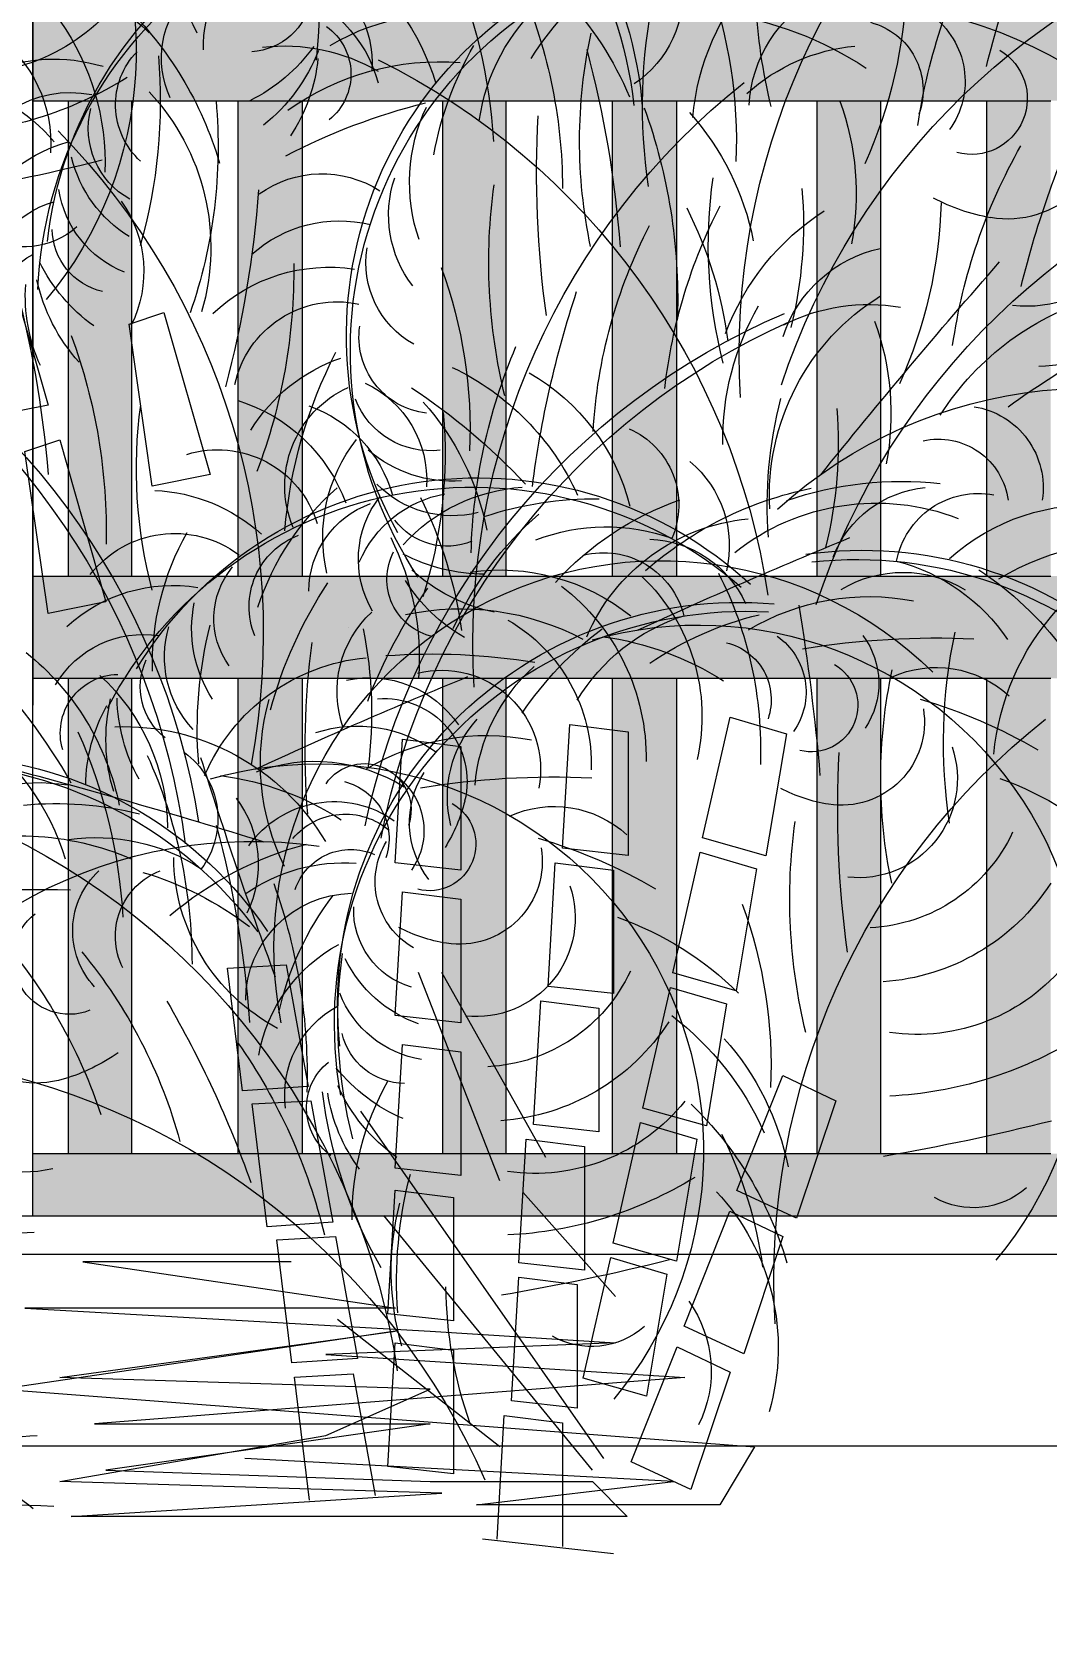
# Model space of a CAD drawing. Header units: metres. Extents: x -44 to 358, y -286 to 66.
# Drawn here: x 188.068 to 188.863, y 5.256 to 6.521 of the extents above; entities that cross this region are included whole.
import ezdxf

# ---------------------------------------------------------------- set-up
doc = ezdxf.new("R2010")
doc.units = ezdxf.units.M
doc.header["$LTSCALE"] = 0.3
doc.header["$PDMODE"] = 3
for name, color, linetype, lineweight in [('A-COLS', 7, 'Continuous', 9), ('A-DETL-THIN', 7, 'Continuous', 0), ('A-DOOR', 7, 'Continuous', 5), ('A-DOOR-FRAM', 7, 'Continuous', 9), ('A-GLAZ-CURT', 7, 'Continuous', 9), ('A-GLAZ-CWMG', 7, 'Continuous', 9), ('EL1', 150, 'Continuous', 13), ('EL2', 135, 'Continuous', 9), ('madera', 33, 'Continuous', 0)]:
    doc.layers.add(name, color=color, linetype=linetype, lineweight=lineweight)
doc.layers.add('DIMENSIONES', color=7, linetype='Continuous')
doc.layers.add('matas', color=74, linetype='Continuous', lineweight=0, transparency=0.6)
doc.layers.add('PUERTA', color=2, linetype='Continuous', plot=False)
doc.styles.add('ESC100-2mm', font='arial.ttf', dxfattribs={"height": 0.15})
doc.dimstyles.new('DIMS100', dxfattribs={"dimtxt": 0.15, "dimasz": 0.2, "dimexe": 0.1, "dimexo": 0.1, "dimgap": 0.05, "dimtad": 2, "dimzin": 4, "dimdsep": 46, "dimtxsty": 'ESC100-2mm', "dimblk": 'DOTSMALL', "dimcen": 0.1, "dimdle": 0.1, "dimclrd": 256, "dimclre": 256, "dimclrt": 1, "dimadec": 0, "dimazin": 0, "dimtfac": 1, "dimtix": 1, "dimtmove": 2, "dimatfit": 3, "dimfxl": 1, "dimtolj": 1, "dimtzin": 0, "dimlwd": -1, "dimarcsym": 0})

# ---------------------------------------------------------------- blocks, each defined once
blk = doc.blocks.new('_DotSmall')
at = {"layer": 'PUERTA', "color": 0, "linetype": 'Continuous', "const_width": 0.5}
blk.add_lwpolyline([(-0.0625, 0, 1), (0.0625, 0, 1)], format="xyb", close=True, dxfattribs=at)
blk = doc.blocks.new('*D958')
at = {"layer": 'DEFPOINTS', "color": 0, "transparency": 16777216}
for p in [(188.6487, 15.0119), (171.9118, 5.5939), (172.5727, 5.5939)]:
    blk.add_point(p, dxfattribs=at)
at = {"layer": 'DIMENSIONES', "transparency": 16777216}
blk.add_line((171.9118, 15.1119), (171.9118, 5.4939), dxfattribs=at)
at = {"layer": 'DIMENSIONES', "lineweight": -2, "transparency": 16777216}
for p, q in [((172.0118, 15.0119), (171.9118, 15.0119)), ((172.0118, 5.5939), (171.9118, 5.5939))]:
    blk.add_line(p, q, dxfattribs=at)
at = {"layer": 'DIMENSIONES', "transparency": 16777216, "xscale": 0.2, "yscale": 0.2, "zscale": 0.2}
for p, rotation in [((171.9118, 15.0119), 90), ((171.9118, 5.5939), 270)]:
    blk.add_blockref('_DotSmall', p, dxfattribs=dict(at, rotation=rotation))
at = {"layer": 'DIMENSIONES', "color": 5, "transparency": 16777216, "insert": (171.7852, 10.3029), "char_height": 0.15, "attachment_point": 5, "rotation": 90, "style": 'ESC100-2mm'}
blk.add_mtext('\\A1;9.42', dxfattribs=at)
blk = doc.blocks.new('A$C65AF79D4')
at = {"layer": 'matas'}
for p, q in [((1411.4, 1192.4), (1373.2, 1059)), ((1277.9, 1135.2), (1239.7, 1001.8)), ((1306.5, 1125.7), (1277.9, 1135.2)), ((1287.4, 992.3), (1306.5, 1125.7)), ((1373.2, 1059), (1420.9, 1049.4)), ((1363.7, 1030.4), (1325.6, 897)), ((1392.3, 1020.9), (1363.7, 1030.4)), ((1373.2, 887.5), (1392.3, 1020.9)), ((1239.7, 1001.8), (1287.4, 992.3)), ((1325.6, 897), (1373.2, 887.5)), ((811.5, 802.2), (765.2, 788.4)), ((834.2, 702.8), (811.5, 802.2)), ((765.2, 788.4), (782, 688)), ((943.5, 796), (895.6, 790)), ((895.6, 790), (895.6, 688.2)), ((949.5, 694.2), (943.5, 796)), ((1081.4, 784), (1033.4, 778)), ((1033.4, 778), (1033.4, 676.2)), ((1087.3, 682.2), (1081.4, 784)), ((782, 688), (834.2, 702.8)), ((895.6, 688.2), (949.5, 694.2)), ((836.1, 691), (789.8, 677.2)), ((858.8, 591.6), (836.1, 691)), ((955.5, 682.2), (907.6, 676.2)), ((961.5, 580.4), (955.5, 682.2)), ((1033.4, 676.2), (1087.3, 682.2)), ((789.8, 677.2), (806.6, 576.8)), ((907.6, 676.2), (907.6, 574.5)), ((1081.4, 658.3), (1033.4, 652.3)), ((1033.4, 652.3), (1033.4, 550.5)), ((1087.3, 556.5), (1081.4, 658.3)), ((806.6, 576.8), (858.8, 591.6)), ((963.2, 439.6), (1049, 592)), ((1001.3, 420.5), (1068.1, 592)), ((1177.2, 598.3), (1159, 498.2)), ((1225.4, 595.6), (1177.2, 598.3)), ((1213.1, 494.4), (1225.4, 595.6)), ((860.7, 579.7), (814.4, 566)), ((883.4, 480.3), (860.7, 579.7)), ((907.6, 574.5), (961.5, 580.4)), ((814.4, 566), (831.1, 465.6)), ((967.5, 568.5), (919.6, 562.5)), ((919.6, 562.5), (919.6, 460.7)), ((973.5, 466.7), (967.5, 568.5)), ((1033.4, 550.5), (1087.3, 556.5)), ((1081.4, 532.6), (1033.4, 526.6)), ((1087.3, 430.8), (1081.4, 532.6)), ((1033.4, 526.6), (1033.4, 424.8)), ((768.2, 507.2), (724.6, 486.4)), ((806, 412.5), (768.2, 507.2)), ((1159, 498.2), (1213.1, 494.4)), ((724.6, 486.4), (756.8, 389.8)), ((831.1, 465.6), (883.4, 480.3)), ((1156.9, 486.4), (1138.7, 386.3)), ((1205.1, 483.7), (1156.9, 486.4)), ((1192.8, 382.5), (1205.1, 483.7)), ((885.3, 468.5), (839, 454.7)), ((907.9, 369.1), (885.3, 468.5)), ((915.5, 191.8), (1115.8, 477.7)), ((919.6, 460.7), (973.5, 466.7)), ((839, 454.7), (855.7, 354.4)), ((979.5, 454.7), (931.6, 448.7)), ((985.5, 352.9), (979.5, 454.7)), ((931.6, 448.7), (931.6, 347)), ((1033.4, 424.8), (1087.3, 430.8)), ((756.8, 389.8), (806, 412.5)), ((1087.3, 412.8), (1039.4, 406.8)), ((1093.3, 311), (1087.3, 412.8)), ((906, 325.2), (982.2, 411)), ((1039.4, 406.8), (1039.4, 305.1)), ((811.7, 395.5), (768.1, 374.7)), ((849.5, 300.8), (811.7, 395.5)), ((925, 182.3), (1096.7, 391.9)), ((1138.7, 386.3), (1192.8, 382.5)), ((768.1, 374.7), (800.3, 278.1)), ((1136.5, 374.5), (1118.3, 274.3)), ((1184.8, 371.8), (1136.5, 374.5)), ((855.7, 354.4), (907.9, 369.1)), ((1172.5, 270.6), (1184.8, 371.8)), ((909.9, 357.3), (863.6, 343.5)), ((932.5, 257.9), (909.9, 357.3)), ((931.6, 347), (985.5, 352.9)), ((1344.6, 353.8), (1087.1, 315.7)), ((1173, 353.8), (1344.6, 353.8)), ((863.6, 343.5), (880.3, 243.1)), ((985.5, 341), (937.6, 335)), ((937.6, 335), (937.6, 233.2)), ((991.5, 239.2), (985.5, 341)), ((1001.3, 201.4), (1134.8, 306.2)), ((1039.4, 305.1), (1093.3, 311)), ((1392.3, 315.7), (1058.5, 296.6)), ((1087.1, 315.7), (1392.3, 315.7)), ((800.3, 278.1), (849.5, 300.8)), ((1058.5, 296.6), (906, 287.1)), ((1363.7, 258.5), (1087.1, 296.6)), ((1087.1, 296.6), (1411.4, 249)), ((855.2, 283.8), (811.6, 262.9)), ((893.1, 189.1), (855.2, 283.8)), ((906, 287.1), (1144.4, 277.6)), ((1087.3, 287.1), (1039.4, 281.1)), ((1039.4, 281.1), (1039.4, 179.3)), ((1093.3, 185.3), (1087.3, 287.1)), ((1144.4, 277.6), (848.7, 258.5)), ((1118.3, 274.3), (1172.5, 270.6)), ((811.6, 262.9), (843.8, 166.4)), ((848.7, 258.5), (1335.1, 220.4)), ((880.3, 243.1), (932.5, 257.9)), ((1058.5, 249), (1363.7, 258.5)), ((1122.1, 261.5), (1103.9, 161.4)), ((1170.3, 258.8), (1122.1, 261.5)), ((1158, 157.6), (1170.3, 258.8)), ((1411.4, 249), (791.5, 201.4)), ((1144.4, 210.9), (1058.5, 249)), ((937.6, 233.2), (991.5, 239.2)), ((997.5, 227.2), (949.5, 221.2)), ((1003.5, 125.5), (997.5, 227.2)), ((949.5, 221.2), (949.5, 119.5)), ((1335.1, 220.4), (1058.5, 220.4)), ((1058.5, 220.4), (1325.6, 182.3)), ((791.5, 201.4), (820.1, 153.7)), ((1363.7, 172.8), (1144.4, 210.9)), ((843.8, 166.4), (893.1, 189.1)), ((858.3, 172.8), (1211.1, 191.8)), ((1039.4, 179.3), (1093.3, 185.3)), ((1325.6, 182.3), (1058.5, 172.8)), ((1020.4, 153.7), (858.3, 172.8)), ((925, 172.8), (896.4, 144.2)), ((1058.5, 172.8), (925, 172.8)), ((1049, 163.2), (1363.7, 172.8)), ((1354.2, 144.2), (1049, 163.2)), ((820.1, 153.7), (1020.4, 153.7)), ((896.4, 144.2), (1354.2, 144.2)), ((907.6, 113.5), (1015.4, 125.5))]:
    blk.add_line(p, q, dxfattribs=at)
for centre, radius, start, end in [((1489.4, 1383.5), 339.3, 83.7795, 186.8644), ((1619.4, 1350.1), 318.7, 74.0729, 219.8422), ((1213.3, 1277.5), 330.6, 74.6962, 175.7744), ((1228.1, 1268.9), 339.3, 70.7302, 173.8152), ((214.1, 1100.4), 590, 356.5728, 51.6083), ((632.2, 1195.2), 348.3, 50.9749, 152.4663), ((-246.4, 1126.6), 872.8, 13.9938, 24.8094), ((325.2, 1415.1), 465.8, 346.3107, 7.8284), ((1045.2, 1156.8), 330.6, 6.387, 107.4652), ((1042.7, 1139.8), 339.3, 2.4211, 105.506), ((209.3, 889.9), 590, 18.3589, 73.3943), ((195.7, 1223.4), 465.8, 8.0967, 29.6144), ((1477.9, 1264.3), 248.6, 127.4233, 156.0302), ((796.9, 1115.9), 330.6, 330.6496, 71.7278), ((1444.7, 1250.6), 439, 156.0737, 176.6976), ((1249.6, 1263.3), 204.9, 125.9443, 162.8233), ((1149.6, 1354.4), 95.7, 358.1686, 54.3538), ((638.3, 1277.2), 204.9, 5.2091, 42.0881), ((1195.6, 1276.4), 389.2, 159.8606, 182.4975), ((940.5, 1398.4), 90.1, 172.8686, 236.4124), ((785, 1103.6), 339.3, 326.6836, 69.7686), ((744.1, 1197.2), 274.2, 32.4594, 53.1838), ((1190.1, 1340.7), 83.8, 115.5832, 184.1427), ((1055.4, 1417.6), 389.2, 181.6466, 204.2836), ((687.3, 1300.5), 108.7, 2.8748, 62.3698), ((1368.6, 1237.3), 419, 155.791, 179.9974), ((1206.5, 1296.4), 108.7, 105.6626, 165.1576), ((1203.1, 1344.5), 76.8, 334.905, 44.9579), ((727.9, 1009.4), 382.4, 74.7781, 220.5475), ((444.7, 1305.1), 439, 351.3348, 11.9587), ((1147.2, 1206.5), 274.2, 136.506, 157.2304), ((859.8, 1271.2), 159.8, 7.8292, 48.8279), ((1208.9, 1403.1), 53.4, 190.1155, 266.3201), ((1517.5, 1174.7), 297.4, 134.0084, 163.6893), ((1353.6, 1307.5), 85.9, 47.6843, 137.729), ((1439.8, 1490.2), 158.4, 218.6598, 278.1549), ((685.4, 1325.4), 67.4, 126.0406, 216.0685), ((710.5, 1318), 57.9, 104.4684, 199.6801), ((860.2, 1091.6), 292.9, 98.2486, 123.2872), ((1050.8, 1207), 173.2, 58.6222, 105.312), ((1172.2, 1331.4), 48.4, 125.8043, 230.9372), ((1531.2, 1257.7), 204.9, 145.0462, 181.9252), ((516.5, 1276.3), 419, 348.035, 12.2414), ((1479.7, 1274.8), 108.7, 124.7645, 184.2595), ((612.9, 1311.4), 46.1, 120.4591, 284.943), ((694.6, 1201.2), 153.9, 47.8771, 84.7202), ((1363.9, 814.9), 590, 116.4241, 171.4596), ((1772.7, 1125.8), 872.8, 165.009, 175.8246), ((774.6, 1212.6), 285.9, 10.5843, 29.8546), ((1178.7, 1200.7), 153.9, 83.3122, 120.1553), ((1287, 1403.9), 146.4, 201.2611, 231.5121), ((1288.4, 1357.3), 138, 185.3599, 213.8001), ((1272.2, 1439.6), 145.5, 215.937, 243.4208), ((1719.8, 1309.5), 439, 175.1757, 195.7995), ((1255, 1306.2), 62.7, 312.2881, 44.1291), ((1368.5, 1202.9), 140.9, 67.3864, 106.7143), ((1050.9, 1126), 215.6, 54.5797, 94.5306), ((433.5, 862.1), 590, 356.5728, 51.6083), ((1426.8, 1188.4), 187.6, 136.8228, 196.318), ((1476.9, 1603.3), 322.5, 238.419, 267.359), ((1484.7, 1175.3), 153.9, 102.4142, 139.2573), ((583.2, 1294.1), 82, 171.3573, 279.7458), ((-275, 945.5), 872.8, 13.9938, 24.8094), ((931.5, 1233), 223.8, 160.0727, 190.6057), ((1320.5, 1145.8), 465.8, 160.204, 181.7217), ((929.7, 1242.3), 145.8, 341.2039, 25.1605), ((933, 792.6), 531.2, 62.5918, 75.8849), ((1652.2, 1272), 419, 174.8929, 199.0993), ((1354.9, 1227.7), 88.6, 12.9234, 101.4913), ((1012, 1150.9), 223.8, 138.2867, 168.8197), ((98.1, 1251), 872.8, 352.2078, 3.0234), ((1273.8, 1286.5), 66.3, 298.882, 14.5444), ((1786, 871.3), 590, 135.526, 190.5615), ((180.7, 708.9), 590, 18.3589, 73.3943), ((567.1, 1238), 97.7, 161.8107, 276.9436), ((167.1, 1042.3), 465.8, 8.0967, 29.6144), ((1320.9, 1151.3), 129.5, 22.4802, 73.9959), ((1250.9, 1288), 106, 301.6, 346.3733), ((1770.4, 3017.9), 1812, 255.893, 260.366), ((1099.8, 1207.7), 348.7, 175.149, 194.0882), ((440.3, 1190.6), 389.2, 345.5349, 8.1718), ((544.5, 1176.8), 465.8, 346.3107, 7.8284), ((997.1, 1215.4), 95.7, 322.4312, 18.6164), ((1147.8, 1160.8), 88.6, 54.3987, 122.5846), ((570.9, 1365.5), 154.5, 279.7458, 298.2126), ((1026.8, 1236.6), 389.2, 181.6466, 204.2836), ((2070.5, 1298.8), 872.8, 184.111, 194.9265), ((1393.7, 1169), 99.3, 144.439, 206.3898), ((1277.7, 1249.9), 87.8, 291.8093, 351.1007), ((1345, 1145.9), 83.8, 5.1428, 73.7023), ((623.3, 1046.4), 204.9, 20.4057, 57.2847), ((1158.9, 1064.9), 348.7, 153.363, 172.3022), ((429.2, 1022.7), 439, 6.5314, 27.1552), ((1133.1, 1101.4), 109.2, 48.5255, 103.3813), ((506, 1013.7), 419, 3.2316, 27.438), ((1316.4, 1204.4), 53.4, 282.9654, 359.17), ((1393, 1255), 65.8, 228.5624, 299.3316), ((664.5, 1081.8), 108.7, 18.0714, 77.5664), ((1034.7, 1176.1), 76.8, 299.1676, 9.2205), ((563.6, 1255.2), 164.7, 205.8919, 267.8427), ((-3160.9, -2125.6), 4997.2, 38.7401, 41.3644), ((1414.9, 1038.2), 389.2, 159.8606, 182.4975), ((1142, 1033.8), 138.7, 46.4209, 98.7477), ((1636.7, 1169.8), 465.8, 179.3059, 200.8236), ((1250.4, 1242.1), 145.5, 305.8647, 333.3485), ((1364.2, 1139.6), 48.4, 318.3483, 63.4812), ((1239.2, 1192.6), 146.4, 317.7734, 348.0244), ((2243.2, 931.7), 872.8, 164.5766, 175.3922), ((1254, 1148.7), 138, 335.4855, 3.9256), ((444.4, 926.4), 230.5, 32.6053, 74.6687), ((586.3, 984.7), 192.9, 356.7038, 58.2816), ((108.9, 879.6), 872.8, 7.4044, 18.2199), ((1135.3, 1058.1), 85.9, 11.9469, 101.9916), ((1832.1, 623.9), 590, 115.9917, 171.0271), ((1862.2, 618.5), 607.1, 119.1416, 172.4829), ((102.3, 387.6), 824.4, 54.3706, 66.1781), ((697.7, 987.9), 153.9, 63.0736, 99.9167), ((534.5, 592.2), 590, 11.7694, 66.8049), ((593.8, 1029.7), 223.8, 359.2127, 29.7457), ((902.9, 1051.9), 223.8, 160.0727, 190.6057), ((523.9, 593), 585.5, 10.7882, 65.9581), ((1054.5, 1114.7), 62.7, 276.5507, 8.3917), ((559.2, 925), 465.8, 1.5073, 23.025), ((1791.2, 955.1), 465.8, 159.7716, 181.2893), ((1086.3, 964.5), 140.9, 31.649, 70.9769), ((790.3, 924.1), 389.2, 4.6368, 27.2737), ((1062.5, 934.8), 173.2, 119.5823, 166.2721), ((1133.3, 895.5), 215.6, 115.5398, 155.4907), ((1150, 997.1), 88.6, 115.3589, 183.5448), ((515, 690.5), 382.4, 47.675, 193.4443), ((432.3, 976.1), 348.7, 355.7302, 14.6694), ((1367.6, 630.6), 531.2, 123.552, 136.8451), ((1089.7, 992.6), 88.6, 337.186, 65.7539), ((621.1, 991.1), 67.4, 98.9374, 188.9654), ((1071.2, 1026.6), 348.7, 175.149, 194.0882), ((1231.4, 912.6), 223.8, 138.2867, 168.8197), ((1435.5, 1019.4), 389.2, 175.0572, 197.6941), ((1058.2, 1087.7), 66.3, 263.1446, 338.807), ((1194.8, 955.4), 109.2, 109.4857, 164.3414), ((1258.2, 930.4), 138.7, 107.3811, 159.7079), ((911.3, 1006.6), 389.2, 345.1024, 7.7394), ((922.2, 976.8), 68.4, 113.7259, 203.7349), ((640, 973.1), 57.9, 77.3653, 172.5769), ((1017.5, 950.4), 129.5, 346.7427, 38.2584), ((902.3, 943.2), 90.1, 129.7822, 193.326), ((1040.5, 1102.3), 106, 265.8626, 310.6359), ((1233.7, 936.3), 85.9, 72.907, 162.9518), ((1018.9, 668.5), 330.6, 31.6098, 132.6879), ((607.2, 917.8), 68.4, 10.7733, 100.7824), ((670.2, 703.3), 292.9, 71.1455, 96.184), ((642.7, 901.3), 90.1, 21.1823, 84.7261), ((685.2, 699.1), 297.4, 48.7758, 78.4566), ((1023.8, 652.1), 339.3, 27.6438, 130.7287), ((972.8, 846), 145.8, 42.1641, 86.1207), ((1040.1, 1055.7), 87.8, 256.0719, 315.3632), ((1029.1, 891.8), 95.7, 23.3914, 79.5765), ((988, 822.3), 223.8, 18.3147, 48.8476), ((1291.7, 848), 140.9, 92.6091, 131.937), ((515.4, 803.6), 173.2, 48.2361, 94.9259), ((691.2, 790.7), 187.6, 51.5901, 111.0854), ((771.2, 746.1), 248.6, 42.1907, 70.7976), ((923.5, 696), 285.9, 71.5445, 90.8148), ((1378.3, 826.7), 348.7, 153.363, 172.3022), ((1033.9, 932), 83.8, 329.4053, 37.9649), ((1081.7, 905.6), 76.8, 0.1277, 70.1807), ((781.7, 805.2), 160.8, 23.1018, 84.6795), ((913.6, 799), 159.8, 68.7894, 109.7881), ((792.8, 763.5), 270.9, 24.352, 49.3909), ((1044.8, 996.2), 53.4, 247.228, 323.4326), ((479.3, 731.1), 215.6, 59.0175, 98.9684), ((-863.1, -2904.7), 4164.3, 65.1381, 67.7623), ((880.9, 858.5), 90.1, 92.1218, 155.6656), ((1291.3, 850.1), 223.8, 153.4833, 184.0162), ((1145, 893.1), 62.7, 337.5109, 69.3518), ((1268.9, 864.7), 88.6, 38.1462, 126.7141), ((1063.6, 844.6), 223.8, 358.7803, 29.3133), ((707.4, 592.6), 339.3, 83.7795, 186.8644), ((702.2, 608.9), 330.6, 81.8203, 182.8985), ((868.5, 612.2), 318.7, 348.8402, 134.6096), ((916, 869.1), 68.4, 76.0655, 166.0746), ((1013.3, 1065.3), 145.5, 270.1273, 297.6111), ((1045.8, 915.6), 48.4, 282.6109, 27.7438), ((765.2, 685.6), 285.9, 123.6935, 142.9638), ((715, 776), 159.8, 104.7201, 145.7188), ((669.2, 822), 99.3, 59.2063, 121.1572), ((1108.9, 775.2), 322.5, 153.1864, 182.1263), ((993.1, 802.8), 158.4, 133.4271, 192.9223), ((1001.4, 750.1), 173.2, 81.922, 128.6118), ((975.3, 1031.6), 146.4, 282.036, 312.287), ((1170.4, 883.3), 66.3, 324.1047, 39.7671), ((1060, 768.2), 179.3, 127.7231, 180.8711), ((961.7, 987.4), 138, 299.748, 328.1882), ((712.9, 663.9), 425, 20.8683, 35.1075), ((852.9, 718.8), 348.7, 14.8321, 33.7713), ((1270.6, 781), 129.5, 47.7029, 99.2186), ((697.4, 709.2), 192.1, 59.0032, 101.0666), ((2543, 600.3), 1812, 170.6603, 175.1334), ((804.2, 566), 330.6, 353.9494, 95.0276), ((1033.5, 675.7), 215.6, 77.8795, 117.8304), ((1149, 874.9), 106, 326.8228, 11.596), ((837.4, 559.2), 318.7, 74.0729, 219.8422), ((390.3, 753), 204.9, 5.2091, 42.0881), ((798.1, 550), 339.3, 349.9834, 93.0684), ((723.5, 619.8), 274.2, 55.7592, 76.4836), ((800.6, 733.5), 159.8, 31.129, 72.1277), ((1063.1, 763.2), 137.2, 119.954, 181.9048), ((1046.4, 823.2), 88.9, 340.3764, 47.2716), ((901.7, 792.2), 348.7, 355.2977, 14.237), ((641.6, 180.3), 687, 80.7686, 92.576), ((196.8, 781), 439, 351.3348, 11.9587), ((754.9, 829.9), 65.8, 143.3298, 214.0989), ((805.2, 822.9), 56.2, 125.3353, 215.3633), ((948.5, 626.3), 244.1, 97.5434, 122.582), ((745.5, 645.9), 285.9, 33.8841, 53.1544), ((1455.5, 805.7), 348.7, 168.5596, 187.4988), ((1189.6, 851.9), 87.8, 317.0321, 16.3234), ((1294.7, 786.4), 83.8, 30.3655, 98.925), ((826, 816.5), 48.3, 103.7632, 198.9748), ((1057.1, 322.9), 531.2, 85.8916, 99.1847), ((474.5, 775.8), 687, 355.5359, 7.3434), ((1526, 687), 215.6, 128.664, 168.6149), ((641.9, 754.1), 88.9, 65.6091, 132.5042), ((268.5, 752.2), 419, 348.035, 12.2414), ((744.7, 812), 38.4, 119.7539, 284.2378), ((1049, 759.3), 81.4, 75.8728, 191.0057), ((876.2, 734.6), 145.8, 4.5037, 48.4603), ((1096.4, 690.9), 160.8, 23.1018, 84.6795), ((1243.9, 827.1), 53.4, 308.1881, 24.3927), ((1814.3, 482.3), 531.2, 136.6761, 149.9692), ((-548.4, -3019.1), 4164.3, 65.1381, 67.7623), ((1108.7, 746), 88.6, 77.6985, 145.8844), ((1448, 709.2), 173.2, 132.7065, 179.3963), ((1314.8, 788.9), 48.4, 343.571, 88.7039), ((772.9, 408.5), 425, 106.1009, 120.3401), ((1096.5, 749.2), 68.3, 85.4194, 193.8079), ((1006.3, 764.2), 192.1, 333.7706, 15.8339), ((1171, 821.4), 145.5, 331.0874, 358.5713), ((1179.2, 783.6), 146.4, 342.9962, 13.2472), ((1204.3, 744.4), 138, 0.7082, 29.1484), ((185.5, 338), 590, 356.5728, 51.6083), ((719.8, 797.9), 68.3, 170.652, 279.0406), ((948.7, 736.5), 95.7, 345.731, 41.9161), ((1012.1, 594.9), 192.1, 59.0032, 101.0666), ((1118.7, 685.6), 109.2, 71.8253, 126.6811), ((1310.9, 601.4), 192.9, 87.797, 149.3748), ((1749.9, 612.1), 439, 156.0737, 176.6976), ((1554.8, 624.9), 204.9, 125.9443, 162.8233), ((705.8, 751.3), 81.4, 161.1055, 276.2383), ((-149.9, 726.9), 872.8, 352.2078, 3.0234), ((1301.8, 718.3), 68.4, 126.85, 216.8591), ((1152.1, 444.9), 318.7, 74.0729, 219.8422), ((1112.7, 725.5), 38.4, 34.5212, 199.0051), ((1153.6, 627.1), 138.7, 69.7207, 122.0475), ((-2724.8, 2018.9), 4164.3, 339.9054, 342.5296), ((1466, 440), 330.6, 44.7339, 145.8121), ((2684.7, -4070.7), 4997.2, 104.7143, 107.3385), ((1474.6, 425.2), 339.3, 40.7679, 143.8529), ((1673.7, 598.8), 419, 155.791, 179.9974), ((680.3, 496.4), 270.9, 109.5847, 134.6235), ((956.3, 65.9), 687, 80.7686, 92.576), ((998.8, 715.3), 76.8, 322.4674, 32.5203), ((1119.9, 708.6), 56.2, 125.3353, 215.3633), ((1140.7, 702.1), 48.3, 103.7632, 198.9748), ((1263.2, 512), 244.1, 97.5434, 122.582), ((1380.9, 602.4), 145.8, 55.2882, 99.2448), ((710.3, 857.6), 128.8, 279.0406, 297.5073), ((1155.2, 763.7), 128.8, 193.8079, 212.2747), ((1137.8, 646.7), 85.9, 35.2467, 125.2914), ((1290.2, 681), 90.1, 142.9063, 206.4501), ((956.6, 639.7), 88.9, 65.6091, 132.5042), ((1059.4, 697.6), 38.4, 119.7539, 284.2378), ((1128.6, 666.1), 56.2, 40.1027, 130.1306), ((1366.9, 445.1), 285.9, 84.6686, 103.9389), ((703, 765.7), 137.2, 205.1866, 267.1375), ((296.6, 652.7), 465.8, 346.3107, 7.8284), ((1669.1, 176.4), 590, 116.4241, 171.4596), ((2077.8, 487.3), 872.8, 165.009, 175.8246), ((1087.6, 294.1), 425, 106.1009, 120.3401), ((1034.5, 683.5), 68.3, 170.652, 279.0406), ((1041.2, 666.7), 62.7, 299.8505, 31.6915), ((1123.9, 644.9), 48.3, 18.5305, 113.7422), ((1205.9, 317.5), 382.4, 312.6343, 98.4037), ((1084.3, 414.8), 292.9, 49.8946, 74.9332), ((1333.9, 543.2), 159.8, 81.9135, 122.9122), ((1396.1, 473.9), 230.5, 71.41, 113.4733), ((1129.9, 541.3), 140.9, 54.9488, 94.2767), ((1109, 688.1), 160.8, 297.8691, 359.4469), ((697.8, 763.1), 179.3, 212.9558, 266.1037), ((1625.7, 507.3), 465.8, 160.204, 181.7217), ((1373.3, 411.5), 274.2, 106.5437, 127.2681), ((1259.9, 621.7), 57.9, 333.5017, 68.7134), ((1285.6, 626.1), 67.4, 317.1133, 47.1412), ((1020.5, 637), 81.4, 161.1055, 276.2383), ((1121.9, 568.5), 88.6, 0.4858, 89.0537), ((944.6, 507), 244.1, 12.3107, 37.3493), ((1379.3, -164.1), 824.4, 79.9005, 91.708), ((1167, 514.1), 389.2, 159.8606, 182.4975), ((1055.3, 643.4), 66.3, 286.4444, 2.1067), ((1355.9, 603.6), 46.1, 248.2388, 52.7227), ((995, 382.1), 270.9, 109.5847, 134.6235), ((1025, 743.2), 128.8, 279.0406, 297.5073), ((1072.2, 501.2), 129.5, 10.0425, 61.5582), ((1745.9, 335.4), 439, 140.8259, 161.4497), ((657.8, 699.3), 158.4, 218.6598, 278.1549), ((1033.3, 649.8), 106, 289.1624, 333.9357), ((745.4, 552.1), 389.2, 345.5349, 8.1718), ((1668.9, 342.6), 419, 140.5431, 164.7495), ((1017.8, 651.4), 137.2, 205.1866, 267.1375), ((1383.4, 582.9), 82, 253.436, 1.8245), ((1051.3, 606.8), 87.8, 279.3717, 338.663), ((1094.6, 490.8), 83.8, 352.7051, 61.2647), ((2029.4, 128.7), 872.8, 149.7612, 160.5767), ((1010.6, 359), 248.6, 127.4233, 156.0302), ((1012.5, 648.8), 179.3, 212.9558, 266.1037), ((694.9, 812.4), 322.5, 238.419, 267.359), ((983.4, 388.5), 223.8, 138.2867, 168.8197), ((1079.2, 554), 53.4, 270.5278, 346.7324), ((1598.5, 266.9), 465.8, 144.9561, 166.4738), ((1392.7, 525.3), 97.7, 256.2382, 11.3711), ((1404.1, 652.4), 154.5, 234.9692, 253.436), ((1553.3, -63.7), 590, 101.1762, 156.2117), ((1023, 605.1), 145.5, 293.427, 320.9109), ((1112, 480.5), 48.4, 305.9107, 51.0436), ((1001.3, 559.1), 146.4, 305.3358, 335.5868), ((899, 391.3), 223.8, 359.2127, 29.7457), ((761, 541.7), 389.2, 330.287, 352.9239), ((1006.4, 513.1), 138, 323.0478, 351.488), ((1050.2, 269.5), 297.4, 134.0084, 163.6893), ((972.5, 584.9), 158.4, 218.6598, 278.1549), ((988.4, 2227), 1812, 255.893, 260.366), ((1130.3, 302.6), 348.7, 153.363, 172.3022), ((1398.2, 542), 164.7, 265.3391, 327.2899), ((737.5, 337.7), 348.7, 355.7302, 14.6694), ((611, 464.1), 65.8, 228.5624, 299.3316), ((1009.6, 698), 322.5, 238.419, 267.359), ((959.5, 283.1), 187.6, 136.8228, 196.318), ((866.8, 346.1), 223.8, 343.9649, 14.4978), ((1303.1, 2112.7), 1812, 255.893, 260.366), ((696.9, 336.8), 348.7, 340.4823, 359.4215), ((926.4, 263.7), 99.3, 144.439, 206.3898), ((925.7, 349.8), 65.8, 228.5624, 299.3316), ((1415.2, 596.2), 387, 265.1176, 294.0575), ((1575.8, -79.1), 298.3, 101.0254, 129.6323), ((1288.4, 2325.3), 2174.4, 272.1105, 276.5836)]:
    blk.add_arc(centre, radius, start, end, dxfattribs=at)

msp = doc.modelspace()

# ---------------------------------------------------------------- hatches: boundary and pattern name
at = {"layer": 'madera', "transparency": 33554551}
h = msp.add_hatch(color=256, dxfattribs=at)
h.dxf.hatch_style = 1
h.paths.add_polyline_path([(190.0357707, 6.9474649), (189.9899805, 6.9474649), (189.9899805, 6.5474649), (190.0357707, 6.5474649)])
h.paths.add_polyline_path([(189.9067015, 6.9474649), (189.8566685, 6.9474649), (189.8566685, 6.5474649), (189.9067015, 6.5474649)])
h.paths.add_polyline_path([(190.0357707, 6.4674649), (189.9899805, 6.4674649), (189.9899805, 6.0951125), (190.0357707, 6.0951125)])
h.paths.add_polyline_path([(189.9067015, 6.4674649), (189.8566685, 6.4674649), (189.8566685, 6.0951125), (189.9067015, 6.0951125)])
h.paths.add_polyline_path([(189.746612, 6.4674649), (189.6965791, 6.4674649), (189.6965791, 6.0951125), (189.746612, 6.0951125)])
h.paths.add_polyline_path([(189.746612, 6.9474649), (189.6965791, 6.9474649), (189.6965791, 6.5474649), (189.746612, 6.5474649)])
h.paths.add_polyline_path([(189.6133001, 6.9474649), (189.5632671, 6.9474649), (189.5632671, 6.5474649), (189.6133001, 6.5474649)])
h.paths.add_polyline_path([(189.6133001, 6.4674649), (189.5632671, 6.4674649), (189.5632671, 6.0951125), (189.6133001, 6.0951125)])
h.paths.add_polyline_path([(189.4532106, 6.4674649), (189.4031777, 6.4674649), (189.4031777, 6.0951125), (189.4532106, 6.0951125)])
h.paths.add_polyline_path([(189.4532106, 6.9474649), (189.4031777, 6.9474649), (189.4031777, 6.5474649), (189.4532106, 6.5474649)])
h.paths.add_polyline_path([(189.3198987, 6.9474649), (189.2698657, 6.9474649), (189.2698657, 6.5474649), (189.3198987, 6.5474649)])
h.paths.add_polyline_path([(189.3198987, 6.4674649), (189.2698657, 6.4674649), (189.2698657, 6.0951125), (189.3198987, 6.0951125)])
h.paths.add_polyline_path([(189.1598092, 6.4674649), (189.1097763, 6.4674649), (189.1097763, 6.0951125), (189.1598092, 6.0951125)])
h.paths.add_polyline_path([(189.1598092, 6.9474649), (189.1097763, 6.9474649), (189.1097763, 6.5474649), (189.1598092, 6.5474649)])
h.paths.add_polyline_path([(189.0264973, 6.9474649), (188.9764643, 6.9474649), (188.9764643, 6.5474649), (189.0264973, 6.5474649)])
h.paths.add_polyline_path([(189.0264973, 6.4674649), (188.9764643, 6.4674649), (188.9764643, 6.0951125), (189.0264973, 6.0951125)])
h.paths.add_polyline_path([(188.8664078, 6.4674649), (188.8163749, 6.4674649), (188.8163749, 6.0951125), (188.8664078, 6.0951125)])
h.paths.add_polyline_path([(188.8664078, 6.9474649), (188.8163749, 6.9474649), (188.8163749, 6.5474649), (188.8664078, 6.5474649)])
h.paths.add_polyline_path([(188.7330959, 6.9474649), (188.6830629, 6.9474649), (188.6830629, 6.5474649), (188.7330959, 6.5474649)])
h.paths.add_polyline_path([(188.7330959, 6.4674649), (188.6830629, 6.4674649), (188.6830629, 6.0951125), (188.7330959, 6.0951125)])
h.paths.add_polyline_path([(188.5730064, 6.4674649), (188.5229735, 6.4674649), (188.5229735, 6.0951125), (188.5730064, 6.0951125)])
h.paths.add_polyline_path([(188.5730064, 6.9474649), (188.5229735, 6.9474649), (188.5229735, 6.5474649), (188.5730064, 6.5474649)])
h.paths.add_polyline_path([(188.4396945, 6.4674649), (188.3896615, 6.4674649), (188.3896615, 6.0951125), (188.4396945, 6.0951125)])
h.paths.add_polyline_path([(188.4396945, 6.9474649), (188.3896615, 6.9474649), (188.3896615, 6.5474649), (188.4396945, 6.5474649)])
h.paths.add_polyline_path([(188.279605, 6.9474649), (188.2295721, 6.9474649), (188.2295721, 6.5474649), (188.279605, 6.5474649)])
h.paths.add_polyline_path([(188.279605, 6.4674649), (188.2295721, 6.4674649), (188.2295721, 6.0951125), (188.279605, 6.0951125)])
h.paths.add_polyline_path([(188.1462931, 6.4674649), (188.0962601, 6.4674649), (188.0962601, 6.0951125), (188.1462931, 6.0951125)])
h.paths.add_polyline_path([(188.1462931, 6.9474649), (188.0962601, 6.9474649), (188.0962601, 6.5474649), (188.1462931, 6.5474649)])
h.paths.add_polyline_path([(188.068746, 7.0274649), (188.068746, 6.9474649), (188.1462931, 6.9474649), (188.2295721, 6.9474649), (188.279605, 6.9474649), (188.3346333, 6.9474649), (188.3896615, 6.9474649), (188.4396945, 6.9474649), (188.5229735, 6.9474649), (188.5730064, 6.9474649), (188.6280347, 6.9474649), (188.6830629, 6.9474649), (188.7330959, 6.9474649), (188.8163749, 6.9474649), (188.8664078, 6.9474649), (188.9214361, 6.9474649), (188.9764643, 6.9474649), (189.0264973, 6.9474649), (189.1097763, 6.9474649), (189.1598092, 6.9474649), (189.2148375, 6.9474649), (189.2698657, 6.9474649), (189.3198987, 6.9474649), (189.4031777, 6.9474649), (189.4532106, 6.9474649), (189.5082389, 6.9474649), (189.5632671, 6.9474649), (189.6133001, 6.9474649), (189.6965791, 6.9474649), (189.746612, 6.9474649), (189.8016403, 6.9474649), (189.8566685, 6.9474649), (189.9067015, 6.9474649), (189.9899805, 6.9474649), (190.0632848, 6.9474649), (190.0632848, 7.0274649)])
h.paths.add_polyline_path([(188.068746, 6.5474649), (188.068746, 6.4674649), (188.1462931, 6.4674649), (188.2295721, 6.4674649), (188.279605, 6.4674649), (188.3346333, 6.4674649), (188.3896615, 6.4674649), (188.4396945, 6.4674649), (188.5229735, 6.4674649), (188.5730064, 6.4674649), (188.6280347, 6.4674649), (188.6830629, 6.4674649), (188.7330959, 6.4674649), (188.8163749, 6.4674649), (188.8664078, 6.4674649), (188.9214361, 6.4674649), (188.9764643, 6.4674649), (189.0264973, 6.4674649), (189.1097763, 6.4674649), (189.1598092, 6.4674649), (189.2148375, 6.4674649), (189.2698657, 6.4674649), (189.3198987, 6.4674649), (189.4031777, 6.4674649), (189.4532106, 6.4674649), (189.5082389, 6.4674649), (189.5632671, 6.4674649), (189.6133001, 6.4674649), (189.6965791, 6.4674649), (189.746612, 6.4674649), (189.8016403, 6.4674649), (189.8566685, 6.4674649), (189.9067015, 6.4674649), (189.9899805, 6.4674649), (190.0632848, 6.4674649), (190.0632848, 6.5474649), (189.9899805, 6.5474649), (189.9067015, 6.5474649), (189.8566685, 6.5474649), (189.8016403, 6.5474649), (189.746612, 6.5474649), (189.6965791, 6.5474649), (189.6133001, 6.5474649), (189.5632671, 6.5474649), (189.5082389, 6.5474649), (189.4532106, 6.5474649), (189.4031777, 6.5474649), (189.3198987, 6.5474649), (189.2698657, 6.5474649), (189.2148375, 6.5474649), (189.1598092, 6.5474649), (189.1097763, 6.5474649), (189.0264973, 6.5474649), (188.9764643, 6.5474649), (188.9214361, 6.5474649), (188.8664078, 6.5474649), (188.8163749, 6.5474649), (188.7330959, 6.5474649), (188.6830629, 6.5474649), (188.6280347, 6.5474649), (188.5730064, 6.5474649), (188.5229735, 6.5474649), (188.4396945, 6.5474649), (188.3896615, 6.5474649), (188.3346333, 6.5474649), (188.279605, 6.5474649), (188.2295721, 6.5474649), (188.1462931, 6.5474649)])
h = msp.add_hatch(color=256, dxfattribs=at)
h.dxf.hatch_style = 1
h.paths.add_polyline_path([(193.468746, 6.0951125), (193.4422883, 6.0951125), (193.3922553, 6.0951125), (193.3089763, 6.0951125), (193.2589434, 6.0951125), (193.2039151, 6.0951125), (193.1488869, 6.0951125), (193.0988539, 6.0951125), (193.0155749, 6.0951125), (192.965542, 6.0951125), (192.9105137, 6.0951125), (192.8554855, 6.0951125), (192.8054525, 6.0951125), (192.7221735, 6.0951125), (192.6721406, 6.0951125), (192.6171123, 6.0951125), (192.5620841, 6.0951125), (192.5120511, 6.0951125), (192.4287721, 6.0951125), (192.3787392, 6.0951125), (192.3237109, 6.0951125), (192.2686827, 6.0951125), (192.2186497, 6.0951125), (192.1353707, 6.0951125), (192.0853378, 6.0951125), (192.0578236, 6.0951125), (191.9845193, 6.0951125), (191.9012403, 6.0951125), (191.8512074, 6.0951125), (191.7961791, 6.0951125), (191.7411509, 6.0951125), (191.6911179, 6.0951125), (191.6078389, 6.0951125), (191.557806, 6.0951125), (191.5027777, 6.0951125), (191.4477495, 6.0951125), (191.3977165, 6.0951125), (191.3144375, 6.0951125), (191.2644046, 6.0951125), (191.2093763, 6.0951125), (191.1543481, 6.0951125), (191.1043151, 6.0951125), (191.0210361, 6.0951125), (190.9710032, 6.0951125), (190.9159749, 6.0951125), (190.8609467, 6.0951125), (190.8109137, 6.0951125), (190.7276347, 6.0951125), (190.6776017, 6.0951125), (190.6225735, 6.0951125), (190.5675452, 6.0951125), (190.5175123, 6.0951125), (190.4342333, 6.0951125), (190.3842003, 6.0951125), (190.3291721, 6.0951125), (190.2741438, 6.0951125), (190.2241109, 6.0951125), (190.1408319, 6.0951125), (190.0907989, 6.0951125), (190.0632848, 6.0951125), (189.9899805, 6.0951125), (189.9067015, 6.0951125), (189.8566685, 6.0951125), (189.8016403, 6.0951125), (189.746612, 6.0951125), (189.6965791, 6.0951125), (189.6133001, 6.0951125), (189.5632671, 6.0951125), (189.5082389, 6.0951125), (189.4532106, 6.0951125), (189.4031777, 6.0951125), (189.3198987, 6.0951125), (189.2698657, 6.0951125), (189.2148375, 6.0951125), (189.1598092, 6.0951125), (189.1097763, 6.0951125), (189.0264973, 6.0951125), (188.9764643, 6.0951125), (188.9214361, 6.0951125), (188.8664078, 6.0951125), (188.8163749, 6.0951125), (188.7330959, 6.0951125), (188.6830629, 6.0951125), (188.6280347, 6.0951125), (188.5730064, 6.0951125), (188.5229735, 6.0951125), (188.4396945, 6.0951125), (188.3896615, 6.0951125), (188.3346333, 6.0951125), (188.279605, 6.0951125), (188.2295721, 6.0951125), (188.1462931, 6.0951125), (188.0962601, 6.0951125), (188.068746, 6.0951125), (188.068746, 6.0151125), (193.468746, 6.0151125)])
h = msp.add_hatch(color=256, dxfattribs=at)
h.dxf.hatch_style = 1
h.paths.add_polyline_path([(188.0962601, 5.64276), (188.1462931, 5.64276), (188.1462931, 6.0151125), (188.0962601, 6.0151125)])
h.paths.add_polyline_path([(188.279605, 6.0151125), (188.2295721, 6.0151125), (188.2295721, 5.64276), (188.279605, 5.64276)])
h.paths.add_polyline_path([(188.3896615, 5.64276), (188.4396945, 5.64276), (188.4396945, 6.0151125), (188.3896615, 6.0151125)])
h.paths.add_polyline_path([(188.5229735, 5.64276), (188.5730064, 5.64276), (188.5730064, 6.0151125), (188.5229735, 6.0151125)])
h.paths.add_polyline_path([(188.7330959, 6.0151125), (188.6830629, 6.0151125), (188.6830629, 5.64276), (188.7330959, 5.64276)])
h.paths.add_polyline_path([(188.8163749, 5.64276), (188.8664078, 5.64276), (188.8664078, 6.0151125), (188.8163749, 6.0151125)])
h.paths.add_polyline_path([(188.9764643, 5.64276), (189.0264973, 5.64276), (189.0264973, 6.0151125), (188.9764643, 6.0151125)])
h.paths.add_polyline_path([(189.1097763, 5.64276), (189.1598092, 5.64276), (189.1598092, 6.0151125), (189.1097763, 6.0151125)])
h.paths.add_polyline_path([(189.2698657, 5.64276), (189.3198987, 5.64276), (189.3198987, 6.0151125), (189.2698657, 6.0151125)])
h.paths.add_polyline_path([(189.4031777, 5.64276), (189.4532106, 5.64276), (189.4532106, 6.0151125), (189.4031777, 6.0151125)])
h.paths.add_polyline_path([(189.5632671, 5.64276), (189.6133001, 5.64276), (189.6133001, 6.0151125), (189.5632671, 6.0151125)])
h.paths.add_polyline_path([(189.746612, 6.0151125), (189.6965791, 6.0151125), (189.6965791, 5.64276), (189.746612, 5.64276)])
h.paths.add_polyline_path([(189.8566685, 5.64276), (189.9067015, 5.64276), (189.9067015, 6.0151125), (189.8566685, 6.0151125)])
h.paths.add_polyline_path([(190.0357707, 6.0151125), (189.9899805, 6.0151125), (189.9899805, 5.64276), (190.0357707, 5.64276)])
h.paths.add_polyline_path([(190.1408319, 6.0151125), (190.0907989, 6.0151125), (190.0907989, 5.64276), (190.1408319, 5.64276)])
h.paths.add_polyline_path([(190.2741438, 6.0151125), (190.2241109, 6.0151125), (190.2241109, 5.64276), (190.2741438, 5.64276)])
h.paths.add_polyline_path([(190.3842003, 5.64276), (190.4342333, 5.64276), (190.4342333, 6.0151125), (190.3842003, 6.0151125)])
h.paths.add_polyline_path([(190.5675452, 6.0151125), (190.5175123, 6.0151125), (190.5175123, 5.64276), (190.5675452, 5.64276)])
h.paths.add_polyline_path([(190.7276347, 6.0151125), (190.6776017, 6.0151125), (190.6776017, 5.64276), (190.7276347, 5.64276)])
h.paths.add_polyline_path([(190.8609467, 6.0151125), (190.8109137, 6.0151125), (190.8109137, 5.64276), (190.8609467, 5.64276)])
h.paths.add_polyline_path([(191.0210361, 6.0151125), (190.9710032, 6.0151125), (190.9710032, 5.64276), (191.0210361, 5.64276)])
h.paths.add_polyline_path([(191.1543481, 6.0151125), (191.1043151, 6.0151125), (191.1043151, 5.64276), (191.1543481, 5.64276)])
h.paths.add_polyline_path([(191.3144375, 6.0151125), (191.2644046, 6.0151125), (191.2644046, 5.64276), (191.3144375, 5.64276)])
h.paths.add_polyline_path([(191.3977165, 5.64276), (191.4477495, 5.64276), (191.4477495, 6.0151125), (191.3977165, 6.0151125)])
h.paths.add_polyline_path([(191.557806, 5.64276), (191.6078389, 5.64276), (191.6078389, 6.0151125), (191.557806, 6.0151125)])
h.paths.add_polyline_path([(191.6911179, 5.64276), (191.7411509, 5.64276), (191.7411509, 6.0151125), (191.6911179, 6.0151125)])
h.paths.add_polyline_path([(191.8512074, 5.64276), (191.9012403, 5.64276), (191.9012403, 6.0151125), (191.8512074, 6.0151125)])
h.paths.add_polyline_path([(191.9845193, 5.64276), (192.0303095, 5.64276), (192.0303095, 6.0151125), (191.9845193, 6.0151125)])
h.paths.add_polyline_path([(192.1353707, 6.0151125), (192.0853378, 6.0151125), (192.0853378, 5.64276), (192.1353707, 5.64276)])
h.paths.add_polyline_path([(192.2686827, 6.0151125), (192.2186497, 6.0151125), (192.2186497, 5.64276), (192.2686827, 5.64276)])
h.paths.add_polyline_path([(192.4287721, 6.0151125), (192.3787392, 6.0151125), (192.3787392, 5.64276), (192.4287721, 5.64276)])
h.paths.add_polyline_path([(192.5620841, 6.0151125), (192.5120511, 6.0151125), (192.5120511, 5.64276), (192.5620841, 5.64276)])
h.paths.add_polyline_path([(192.7221735, 6.0151125), (192.6721406, 6.0151125), (192.6721406, 5.64276), (192.7221735, 5.64276)])
h.paths.add_polyline_path([(192.8554855, 6.0151125), (192.8054525, 6.0151125), (192.8054525, 5.64276), (192.8554855, 5.64276)])
h.paths.add_polyline_path([(192.965542, 5.64276), (193.0155749, 5.64276), (193.0155749, 6.0151125), (192.965542, 6.0151125)])
h.paths.add_polyline_path([(193.1488869, 6.0151125), (193.0988539, 6.0151125), (193.0988539, 5.64276), (193.1488869, 5.64276)])
h.paths.add_polyline_path([(193.3089763, 6.0151125), (193.2589434, 6.0151125), (193.2589434, 5.64276), (193.3089763, 5.64276)])
h.paths.add_polyline_path([(193.4422883, 6.0151125), (193.3922553, 6.0151125), (193.3922553, 5.64276), (193.4422883, 5.64276)])
h = msp.add_hatch(color=256, dxfattribs=at)
h.dxf.hatch_style = 1
h.paths.add_polyline_path([(193.468746, 5.64276), (193.4422883, 5.64276), (193.3922553, 5.64276), (193.3089763, 5.64276), (193.2589434, 5.64276), (193.2039151, 5.64276), (193.1488869, 5.64276), (193.0988539, 5.64276), (193.0155749, 5.64276), (192.965542, 5.64276), (192.9105137, 5.64276), (192.8554855, 5.64276), (192.8054525, 5.64276), (192.7221735, 5.64276), (192.6721406, 5.64276), (192.6171123, 5.64276), (192.5620841, 5.64276), (192.5120511, 5.64276), (192.4287721, 5.64276), (192.3787392, 5.64276), (192.3237109, 5.64276), (192.2686827, 5.64276), (192.2186497, 5.64276), (192.1353707, 5.64276), (192.0853378, 5.64276), (192.0578236, 5.64276), (191.9845193, 5.64276), (191.9012403, 5.64276), (191.8512074, 5.64276), (191.7961791, 5.64276), (191.7411509, 5.64276), (191.6911179, 5.64276), (191.6078389, 5.64276), (191.557806, 5.64276), (191.5027777, 5.64276), (191.4477495, 5.64276), (191.3977165, 5.64276), (191.3144375, 5.64276), (191.2644046, 5.64276), (191.2093763, 5.64276), (191.1543481, 5.64276), (191.1043151, 5.64276), (191.0210361, 5.64276), (190.9710032, 5.64276), (190.9159749, 5.64276), (190.8609467, 5.64276), (190.8109137, 5.64276), (190.7276347, 5.64276), (190.6776017, 5.64276), (190.6225735, 5.64276), (190.5675452, 5.64276), (190.5175123, 5.64276), (190.4342333, 5.64276), (190.3842003, 5.64276), (190.3291721, 5.64276), (190.2741438, 5.64276), (190.2241109, 5.64276), (190.1408319, 5.64276), (190.0907989, 5.64276), (190.0632848, 5.64276), (189.9899805, 5.64276), (189.9067015, 5.64276), (189.8566685, 5.64276), (189.8016403, 5.64276), (189.746612, 5.64276), (189.6965791, 5.64276), (189.6133001, 5.64276), (189.5632671, 5.64276), (189.5082389, 5.64276), (189.4532106, 5.64276), (189.4031777, 5.64276), (189.3198987, 5.64276), (189.2698657, 5.64276), (189.2148375, 5.64276), (189.1598092, 5.64276), (189.1097763, 5.64276), (189.0264973, 5.64276), (188.9764643, 5.64276), (188.9214361, 5.64276), (188.8664078, 5.64276), (188.8163749, 5.64276), (188.7330959, 5.64276), (188.6830629, 5.64276), (188.6280347, 5.64276), (188.5730064, 5.64276), (188.5229735, 5.64276), (188.4396945, 5.64276), (188.3896615, 5.64276), (188.3346333, 5.64276), (188.279605, 5.64276), (188.2295721, 5.64276), (188.1462931, 5.64276), (188.0962601, 5.64276), (188.068746, 5.64276), (188.068746, 5.5939341), (193.468746, 5.5939341)])

# ---------------------------------------------------------------- linework, layer by layer
at = {"layer": 'A-COLS'}
msp.add_line((188.068746, 5.5939341), (188.068746, 8.7939341), dxfattribs=at)
at = {"layer": 'A-DETL-THIN'}
msp.add_line((177.4687462, 5.4139341), (214.968746, 5.4139341), dxfattribs=at)
at = {"layer": 'A-DOOR'}
for p, q in [((188.3162222, 6.0551125), (188.3162028, 6.0551125)), ((188.3162222, 5.60276), (188.3162028, 5.60276))]:
    msp.add_line(p, q, dxfattribs=at)
at = {"layer": 'A-DOOR-FRAM'}
for p, q in [((188.3162028, 6.0551125), (188.3162028, 6.0551164)), ((188.3162028, 5.60276), (188.3162028, 5.602764))]:
    msp.add_line(p, q, dxfattribs=at)
at = {"layer": 'A-GLAZ-CURT'}
for p, q in [((188.0962601, 6.4674649), (188.1462931, 6.4674649)), ((188.0962601, 6.4674649), (188.0962601, 6.0951125)), ((188.1462931, 6.0951125), (188.1462931, 6.4674649)), ((188.2295721, 6.4674649), (188.279605, 6.4674649)), ((188.2295721, 6.0951125), (188.2295721, 6.4674649)), ((188.279605, 6.4674649), (188.279605, 6.0951125)), ((188.3896615, 6.4674649), (188.4396945, 6.4674649)), ((188.3896615, 6.4674649), (188.3896615, 6.0951125)), ((188.4396945, 6.0951125), (188.4396945, 6.4674649)), ((188.5229735, 6.4674649), (188.5730064, 6.4674649)), ((188.5229735, 6.0951125), (188.5229735, 6.4674649)), ((188.5730064, 6.4674649), (188.5730064, 6.0951125)), ((188.6830629, 6.4674649), (188.7330959, 6.4674649)), ((188.6830629, 6.4674649), (188.6830629, 6.0951125)), ((188.7330959, 6.0951125), (188.7330959, 6.4674649)), ((188.8163749, 6.4674649), (188.8664078, 6.4674649)), ((188.8163749, 6.0951125), (188.8163749, 6.4674649)), ((188.0962601, 6.0951125), (188.1462931, 6.0951125)), ((188.2295721, 6.0951125), (188.279605, 6.0951125)), ((188.3896615, 6.0951125), (188.4396945, 6.0951125)), ((188.5229735, 6.0951125), (188.5730064, 6.0951125)), ((188.6830629, 6.0951125), (188.7330959, 6.0951125)), ((188.8163749, 6.0951125), (188.8664078, 6.0951125)), ((188.0962601, 6.0151125), (188.1462931, 6.0151125)), ((188.0962601, 6.0151125), (188.0962601, 5.64276)), ((188.1462931, 5.64276), (188.1462931, 6.0151125)), ((188.2295721, 6.0151125), (188.279605, 6.0151125)), ((188.2295721, 5.64276), (188.2295721, 6.0151125)), ((188.279605, 6.0151125), (188.279605, 5.64276)), ((188.3896615, 6.0151125), (188.4396945, 6.0151125)), ((188.3896615, 6.0151125), (188.3896615, 5.64276)), ((188.4396945, 5.64276), (188.4396945, 6.0151125)), ((188.5229735, 6.0151125), (188.5730064, 6.0151125)), ((188.5229735, 5.64276), (188.5229735, 6.0151125)), ((188.5730064, 6.0151125), (188.5730064, 5.64276)), ((188.6830629, 6.0151125), (188.7330959, 6.0151125)), ((188.6830629, 6.0151125), (188.6830629, 5.64276)), ((188.7330959, 5.64276), (188.7330959, 6.0151125)), ((188.8163749, 6.0151125), (188.8664078, 6.0151125)), ((188.8163749, 5.64276), (188.8163749, 6.0151125)), ((188.0962601, 5.64276), (188.1462931, 5.64276)), ((188.2295721, 5.64276), (188.279605, 5.64276)), ((188.3896615, 5.64276), (188.4396945, 5.64276)), ((188.5229735, 5.64276), (188.5730064, 5.64276)), ((188.6830629, 5.64276), (188.7330959, 5.64276)), ((188.8163749, 5.64276), (188.8664078, 5.64276))]:
    msp.add_line(p, q, dxfattribs=at)
at = {"layer": 'A-GLAZ-CWMG'}
for p, q in [((188.068746, 6.4674649), (188.0962601, 6.4674649)), ((188.1462931, 6.4674649), (188.2295721, 6.4674649)), ((188.279605, 6.4674649), (188.3346333, 6.4674649)), ((188.3346333, 6.4674649), (188.3896615, 6.4674649)), ((188.4396945, 6.4674649), (188.5229735, 6.4674649)), ((188.5730064, 6.4674649), (188.6280347, 6.4674649)), ((188.6280347, 6.4674649), (188.6830629, 6.4674649)), ((188.7330959, 6.4674649), (188.8163749, 6.4674649)), ((188.068746, 6.0951125), (188.0962601, 6.0951125)), ((188.1462931, 6.0951125), (188.2295721, 6.0951125)), ((188.279605, 6.0951125), (188.3346333, 6.0951125)), ((188.3346333, 6.0951125), (188.3896615, 6.0951125)), ((188.4396945, 6.0951125), (188.5229735, 6.0951125)), ((188.5730064, 6.0951125), (188.6280347, 6.0951125)), ((188.6280347, 6.0951125), (188.6830629, 6.0951125)), ((188.7330959, 6.0951125), (188.8163749, 6.0951125)), ((188.068746, 6.0151125), (188.0962601, 6.0151125)), ((188.1462931, 6.0151125), (188.2295721, 6.0151125)), ((188.279605, 6.0151125), (188.3346333, 6.0151125)), ((188.3346333, 6.0151125), (188.3896615, 6.0151125)), ((188.4396945, 6.0151125), (188.5229735, 6.0151125)), ((188.5730064, 6.0151125), (188.6280347, 6.0151125)), ((188.6280347, 6.0151125), (188.6830629, 6.0151125)), ((188.7330959, 6.0151125), (188.8163749, 6.0151125)), ((188.068746, 5.64276), (188.0962601, 5.64276)), ((188.1462931, 5.64276), (188.2295721, 5.64276)), ((188.279605, 5.64276), (188.3346333, 5.64276)), ((188.3346333, 5.64276), (188.3896615, 5.64276)), ((188.4396945, 5.64276), (188.5229735, 5.64276)), ((188.5730064, 5.64276), (188.6280347, 5.64276)), ((188.6280347, 5.64276), (188.6830629, 5.64276)), ((188.7330959, 5.64276), (188.8163749, 5.64276))]:
    msp.add_line(p, q, dxfattribs=at)
at = {"layer": 'EL1'}
for p, q in [((185.468746, 5.5939341), (193.468746, 5.5939341)), ((185.468746, 5.5639341), (193.468746, 5.5639341))]:
    msp.add_line(p, q, dxfattribs=at)
at = {"layer": 'EL2'}
msp.add_line((188.068746, 8.7939341), (188.068746, 5.9939341), dxfattribs=at)

# ---------------------------------------------------------------- block references
at = {"layer": 'matas', "xscale": -0.0009516181409652221, "yscale": 0.0009516181409652221, "zscale": 0.0009516181409652221}
msp.add_blockref('A$C65AF79D4', (189.3873739, 5.2213243), dxfattribs=at)

# ---------------------------------------------------------------- dimensions: what is measured, and where the dimension line sits
at = {"layer": 'DIMENSIONES'}
dim = msp.add_linear_dim(base=(171.9117567, 5.5939341), p1=(188.6487444, 15.011925), p2=(172.5727488, 5.5939341), angle=90, dimstyle='DIMS100', override={"dimexe": 0, "dimclrt": 5, "dimfxl": 0.1, "dimfxlon": 1}, dxfattribs=at)
dim.commit()
dim.dimension.update_dxf_attribs({"geometry": '*D958', "text_midpoint": (171.7851708, 10.3029296)})

doc.saveas('drawing.dxf')
